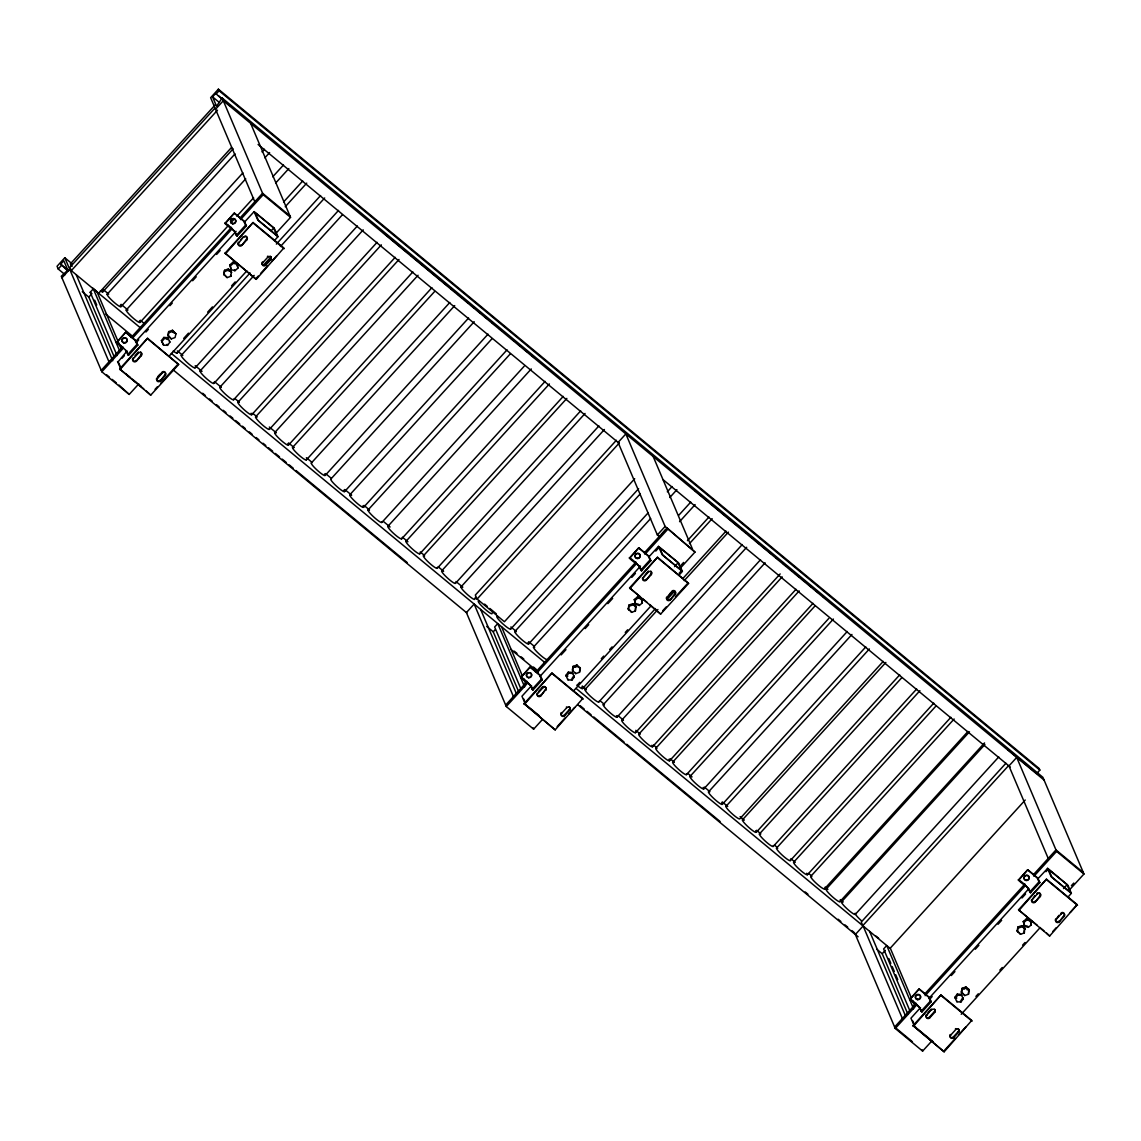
<?xml version="1.0" encoding="UTF-8"?>
<svg xmlns="http://www.w3.org/2000/svg" width="1141" height="1141" viewBox="0 0 1141 1141"><rect width="100%" height="100%" fill="white"/><g stroke="black" fill="none" stroke-linecap="round" stroke-linejoin="round"><path stroke-width="1.5" d="M168.711 331.603L167.855 335.383L171.264 338.891L175.072 337.565L175.928 333.785L172.519 330.277L168.711 331.603L168.312 336.438M223.707 274.082L224.549 270.303L228.357 268.976L231.323 271.43L230.924 276.265L227.116 277.591L223.707 274.082L227.116 277.591M224.149 275.138L224.549 270.303M573.139 666.344L572.297 670.124L575.706 673.632L579.514 672.291L580.355 668.512L576.947 665.018L573.139 666.344L572.739 671.179M579.913 667.471L579.514 672.291M628.149 608.823L628.991 605.044L632.799 603.717L635.765 606.171L635.366 610.991L631.558 612.332L628.149 608.823L630.117 610.449M628.591 609.879L628.991 605.044M635.765 606.171L635.366 610.991M961.264 992.057L962.12 988.277L965.928 986.951L968.88 989.404L968.481 994.239L964.673 995.565L961.264 992.057L963.246 993.697M961.72 993.112L962.12 988.277M968.88 989.404L968.481 994.239M1017.116 930.756L1017.957 926.977L1021.765 925.651L1024.732 928.104L1024.333 932.939L1020.525 934.265L1017.116 930.756L1020.525 934.265M1017.558 931.812L1017.957 926.977M1024.176 930.628L1024.732 928.104M161.48 340.617L163.848 337.436L167.813 337.679L169.881 342.157L167.527 345.352L163.548 345.11L161.48 340.617L163.548 345.11M161.936 341.672L164.29 338.478L168.269 338.72L167.813 337.679M565.922 675.358L568.275 672.163L572.254 672.406L574.322 676.898L571.969 680.093L567.99 679.851L565.922 675.358L566.364 676.413L568.731 673.219L572.696 673.461L572.254 672.406M572.297 677.982L573.88 675.843L574.322 676.898M954.889 997.305L957.256 994.111L961.221 994.353L963.289 998.831L960.936 1002.026L956.957 1001.784L954.889 997.305L955.345 998.346L957.698 995.166L961.678 995.408L961.221 994.353M961.278 999.915L962.847 997.79L963.289 998.831M71.669 263.443L64.809 257.752L57.05 266.267L58.22 269.019L65.08 274.696M1007.902 749.637L1036.727 773.498L1039.836 770.089L1039.166 768.506L218.387 89.183L210.643 97.698L254.814 201.772M1069.602 889.752L1083.95 874.02L1042.903 777.321L222.138 97.998L216.548 106.256L212.554 96.857L215.663 93.448L222.823 99.852M68.189 271.287L60.701 264.17L63.81 260.761L67.804 270.16L61.286 276.25L101.834 371.781L129.204 394.429L138.76 383.932M215.963 94.175L219.072 90.767L218.387 89.183M58.22 269.019L61.314 265.611M70.471 263.742L215.107 104.986M214.893 108.195L69.901 267.322L71.312 270.645L217.503 110.192M61.956 277.834L69.715 269.319L141.085 328.394M215.549 109.251L223.308 100.736L1044.072 780.059M117.081 355.55L90.21 292.267L93.32 288.858L119.491 350.529M114.314 357.133L88.827 297.088L91.922 293.679L90.21 292.267M98.668 293.294L231.68 147.303M102.833 291.825L233.135 148.815M107.14 294.264L235.032 153.878M120.989 306.687L242.905 172.876M262.031 151.881L264.427 149.257M126.195 310.01L245.729 178.809M264.855 157.815L269.633 152.566M116.439 342.457L125.752 332.245L135.808 340.631L137.847 345.067L128.534 355.279L127.678 354.58C127.407 347.948 105.343 334.826 123.157 348.019M225.034 223.265L234.347 213.039L244.402 221.44L246.442 225.875L237.143 236.087L236.287 235.374C234.746 227.016 212.597 214.907 234.447 231.038L235.445 232.108M116.596 342.813L125.752 332.245M225.191 223.622L234.347 213.039M140.043 322.447L228.5 225.347M230.896 222.723L234.476 218.787M236.872 216.162L253.602 197.807M272.728 176.812L283.481 165.003M101.221 370.34L122.743 346.736M131.101 337.551L231.495 227.359M239.867 218.173L262.573 193.257L289.928 215.891M101.834 371.781L123.356 348.176M132.912 337.679L232.108 228.799M240.48 219.614L263.186 194.697L222.138 97.998M275.694 182.988L288.844 168.554M127.107 350.943L118.136 361.783M135.494 341.744L236.087 231.323M244.474 222.124L254.143 211.598L274.225 228.2L277.976 236.658M121.987 358.288L124.383 355.664M136.364 342.514L138.76 339.89M145.948 332.002L148.344 329.378M169.895 305.717L172.291 303.078M192.644 280.743L196.238 276.792M216.605 254.443L220.199 250.507M127.678 354.58L136.991 344.354L135.194 340.375L125.895 332.601M236.287 235.374L245.586 225.162L243.703 221.083L234.504 213.41M119.648 368.942L147.56 338.292L178.652 364.492L150.726 395.143L119.648 368.942L135.693 382.235M225.134 253.159L253.06 222.509L283.838 247.982L256.226 279.36L225.134 253.159L256.226 279.36M119.948 369.67L147.56 338.292M225.447 253.873L253.06 222.509M135.023 355.764L138.047 352.441A2.04 1.925 -23 0 1 138.446 352.098M240.523 239.981L243.546 236.658L238.811 242.919A2.04 1.925 -23 0 0 238.94 245.643A2.04 1.925 -23 0 0 241.806 245.386L246.841 239.852A2.04 1.925 -23 0 0 246.698 237.128A2.04 1.925 -23 0 0 243.846 237.385M133.312 358.702L138.361 353.168A2.04 1.925 -23 0 1 141.213 352.911A2.04 1.925 -23 0 1 141.341 355.65L136.307 361.184A2.04 1.925 -23 0 1 133.454 361.426A2.04 1.925 -23 0 1 133.312 358.702L133.012 357.974M136.307 361.184L141.042 354.922A2.04 1.925 -23 0 0 140.471 351.927M241.806 245.386L246.542 239.139A2.04 1.925 -23 0 0 244.944 235.959M283.567 201.986L302.693 180.991M285.236 206.735L306.744 183.131M271.33 230.582L273.726 227.958L255.113 212.668L258.508 220.441L276.949 235.631M275.01 234.39L290.541 217.346L250.663 123.385M183.701 338.435L188.479 333.172M207.648 312.135L212.44 306.886M231.594 285.849L235.189 281.913M168.996 356.292L246.827 270.859M274.382 240.623L277.976 236.686L257.795 220.085L254.072 211.684M177.155 352.997L250.079 272.97M276.364 244.103L320.592 195.553M157.629 376.787L159.954 374.234M157.258 378.512L162.293 372.979A2.04 1.925 -23 0 1 165.145 372.736A2.04 1.925 -23 0 1 165.288 375.46L160.239 380.994A2.04 1.925 -23 0 1 157.387 381.251A2.04 1.925 -23 0 1 157.258 378.512L161.993 372.266L162.293 372.979M262.744 262.73L267.793 257.196A2.04 1.925 -23 0 1 270.645 256.939A2.04 1.925 -23 0 1 270.774 259.663L265.739 265.197A2.04 1.925 -23 0 1 262.886 265.454A2.04 1.925 -23 0 1 262.744 262.73L262.444 262.002A2.04 1.925 -23 0 0 262.573 264.726A2.04 1.925 -23 0 0 265.425 264.484L270.474 258.95A2.04 1.925 -23 0 0 270.331 256.212M181.248 355.407L254.172 275.38M263.728 264.883L270.902 257.01M280.458 246.513L324.686 197.978M160.239 380.994L164.974 374.733A2.04 1.925 -23 0 0 165.188 372.38M155.076 389.309L157.401 386.756M160.895 382.934L178.338 363.765M255.912 278.632L258.237 276.079M260.562 273.526L267.55 265.867M272.2 260.747L276.864 255.641M195.097 367.844L338.535 210.4M200.074 370.996L342.329 214.865M213.923 383.433L357.361 225.989M219.799 387.312L363.237 229.869M233.648 399.749L377.086 242.306M237.913 402.317L381.351 244.873M251.762 414.739L395.2 257.31M255.57 416.921L399.008 259.492M269.419 429.358L412.857 271.915M274.624 432.696L418.062 275.252M288.473 445.133L431.911 287.689M292.51 447.5L434.75 291.369M306.358 459.937L449.796 302.493M311.293 463.046L454.731 305.603M325.142 475.469L468.58 318.039M330.762 479.163L474.2 321.719M344.611 491.586L488.048 334.156M349.745 494.866L491.985 338.734M363.594 507.303L507.032 349.859M368.03 509.998L510.269 353.881M381.878 522.435L524.118 366.304M387.826 526.386L531.264 368.942M401.675 538.823L545.113 381.379M405.954 541.39L549.391 383.961M419.802 553.827L563.24 396.383M423.411 555.838L566.849 398.409M437.26 568.275L580.698 410.831M441.624 570.914L585.062 413.47M455.473 583.336L598.911 425.907M460.978 586.93L604.416 429.501M616.397 440.241L475.341 595.06L477.066 599.096L619.306 442.965M518.741 691.874L493.254 631.814L495.322 629.547M634.71 478.735L504.422 621.745L475.184 597.413M510.712 629.062L638.618 488.676M514.805 631.558L640.315 493.796M528.654 643.98L648.188 512.78M667.314 491.8L672.092 486.551M533.489 647.09L650.641 518.527M669.767 497.533L676.927 489.66M520.881 677.198L530.18 666.972L540.235 675.372L542.289 679.808L532.975 690.02L532.12 689.321C530.779 681.177 508.373 668.769 530.28 684.971L531.164 685.855M629.475 557.992L638.775 547.78L648.83 556.166L650.883 560.616L641.57 570.828L640.714 570.115C639.402 561.971 616.924 549.52 638.874 565.779L639.53 566.392M521.023 677.554L530.18 666.972M629.632 558.363L638.775 547.78M657.359 534.944L665.117 526.429L625.853 433.922L618.094 442.437L657.359 534.944L659.869 537.012M505.663 705.081L527.171 681.462M535.543 672.291L635.936 562.099M644.294 552.914L667 527.983L694.983 552.073L680.635 567.819M678.824 515.204L690.776 502.083M662.507 533.232L665.617 529.823M542.004 719.985L533.631 729.17L506.276 706.521L527.784 682.917M537.354 672.42L636.55 563.54M644.907 554.355L667.613 529.438M679.565 521.679L695.111 504.622M525.43 704.325L521.965 696.224L531.549 685.684M539.935 676.47L640.529 566.064M648.915 556.865L658.542 546.325M561.158 654.905L565.95 649.657M585.105 628.62L588.699 624.683M607.868 603.646L612.646 598.383M631.814 577.36L635.409 573.41M655.761 551.074L659.355 547.124M532.12 689.321L541.433 679.095L539.536 675.016L530.337 667.342M640.714 570.115L650.028 559.903L648.131 555.824L638.931 548.136M524.076 703.683L552.002 673.033L582.78 698.506L555.168 729.883L524.076 703.683L555.168 729.883M629.575 587.9L657.501 557.25L688.579 583.436L660.653 614.086L629.575 587.9L640.272 596.757M524.389 704.411L552.002 673.033M629.875 588.613L657.501 557.25M538.452 691.617L542.488 687.182A2.04 1.925 -23 0 1 545.341 686.939A2.04 1.925 -23 0 1 545.484 689.663L540.748 695.924A2.04 1.925 -23 0 1 537.882 696.167A2.04 1.925 -23 0 1 537.753 693.443L542.788 687.909A2.04 1.925 -23 0 1 545.64 687.652A2.04 1.925 -23 0 1 545.783 690.391M646.976 572.497L643.239 577.646A2.04 1.925 -23 0 0 643.381 580.384A2.04 1.925 -23 0 0 646.234 580.127L651.283 574.593A2.04 1.925 -23 0 0 651.14 571.869A2.04 1.925 -23 0 0 648.288 572.112L643.239 577.646M540.748 695.924L545.484 689.663M646.234 580.127L650.969 573.866A2.04 1.925 -23 0 0 650.826 571.142M687.438 540.663L708.946 517.044M689.449 543.629L712.169 518.699M674.573 566.635L678.168 562.698M681.22 565.066L683.616 562.442M577.36 684.999L579.742 682.375M601.307 658.714L603.703 656.075M609.693 649.514L612.089 646.876M625.254 632.428L627.65 629.789M679.152 573.267L681.548 570.643M573.424 691.032L651.269 605.6M678.809 575.364L682.404 571.384L662.236 554.826L658.5 546.411L678.667 562.941L682.389 571.356M582.58 688.579L655.49 608.538M682.988 578.373L726.018 531.135M670.908 592.322L667.185 597.47A2.04 1.925 -23 0 0 667.328 600.195A2.04 1.925 -23 0 0 670.181 599.938L675.215 594.404A2.04 1.925 -23 0 0 675.073 591.68A2.04 1.925 -23 0 0 672.22 591.937L667.185 597.47M561.686 713.253L566.735 707.72A2.04 1.925 -23 0 1 569.587 707.463A2.04 1.925 -23 0 1 569.73 710.201L564.681 715.735A2.04 1.925 -23 0 1 561.828 715.977A2.04 1.925 -23 0 1 561.686 713.253L561.386 712.526A2.04 1.925 -23 0 0 561.515 715.264A2.04 1.925 -23 0 0 564.367 715.008L569.416 709.474A2.04 1.925 -23 0 0 569.273 706.75M584.976 689.563L657.901 609.522M667.456 599.025L674.631 591.166M684.201 580.669L728.414 532.12M670.181 599.938L674.916 593.691A2.04 1.925 -23 0 0 674.773 590.952A2.04 1.925 -23 0 0 671.921 591.209L672.22 591.937M557.179 726.603L565.323 717.66M568.817 713.838L574.636 707.449M662.679 610.82L666.173 606.983M675.472 596.772L688.28 582.723M598.825 701.986L742.263 544.557M603.218 704.739L746.67 547.295M617.067 717.161L760.519 559.732M621.674 720.242L765.112 562.798M635.523 732.679L780.159 573.923M638.718 734.319L782.155 576.875M652.566 746.742L796.004 589.312M655.733 748.353L799.171 590.924M669.582 760.79L813.02 603.347M672.634 762.188L814.888 606.071M686.483 774.625L828.737 618.493M689.963 776.493L833.401 619.05M703.812 788.93L847.25 631.486M708.49 791.911L851.942 634.467M722.339 804.334L865.791 646.904M725.947 806.402L869.385 648.958M883.234 661.395L739.796 818.839A9.313 1.383 42.3 0 1 731.395 813.119A9.313 1.383 42.3 0 1 726.332 806.273M742.42 819.88L885.858 662.436M756.269 832.317L899.707 674.873M759.393 834L901.632 677.868M773.241 846.437L916.679 688.993M776.493 848.148L919.931 690.704M790.342 860.585L933.78 703.141M793.594 862.296L935.834 706.179M807.443 874.733L950.881 717.29M810.68 876.459L954.133 719.015M824.529 888.882L967.982 731.452M826.055 889.238L969.493 731.795M839.904 901.675L984.54 742.919M841.459 901.932L984.911 744.488M855.308 914.355L998.76 756.925M1005.906 763.272L861.27 922.028L862.796 925.636L1008.63 765.568M907.723 1013.807L882.235 953.762L885.33 950.353M890.151 948.285L1025.231 800.026M909.848 999.131L919.161 988.919L929.216 997.305L931.256 1001.741L921.942 1011.953L921.087 1011.254C919.589 1002.882 897.439 990.83 919.247 1006.918L921.942 1011.953M1018.442 879.939L1027.756 869.713L1037.811 878.114L1039.85 882.549L1030.551 892.761L1029.695 892.062C1028.341 883.918 1005.934 871.482 1027.856 887.727L1028.583 888.425M910.005 999.487L919.161 988.919M1018.599 880.296L1027.756 869.713M916.152 1003.41L894.63 1027.014L912.415 1041.733M924.51 994.225L1024.903 884.033M1033.275 874.847L1055.981 849.931L1083.337 872.565M932.168 1040.621L922.613 1051.103L895.243 1028.469L916.765 1004.85M925.123 995.665L1025.517 885.473M1033.889 876.302L1056.595 851.371L1016.717 757.424L1008.958 765.939L1048.222 858.446M933.138 1041.719L914.683 1026.615L910.946 1018.2L920.516 1007.617M928.902 998.418L1028.298 889.324M1037.882 878.798L1047.68 868.344L1067.919 885.216L1071.385 893.332L1067.791 897.297M929.772 999.188L932.168 996.564M951.323 975.526L954.917 971.59M975.284 949.241L978.864 945.304M998.033 924.267L1001.627 920.331M1021.979 897.981L1025.574 894.031M1045.94 871.695L1048.322 869.057M921.087 1011.254L930.4 1001.042L928.503 996.963L919.304 989.276M1029.695 892.062L1038.995 881.836L1037.112 877.757L1027.913 870.084M913.042 1025.616L940.968 994.966L971.747 1020.453L944.135 1051.817L913.042 1025.616L944.135 1051.817M1018.542 909.833L1046.468 879.183L1077.247 904.656L1049.634 936.034L1018.542 909.833L1037.283 925.337M913.356 1026.344L940.968 994.966M1018.856 910.561L1046.468 879.183M927.419 1013.55L931.455 1009.129L926.72 1015.376A2.04 1.925 -23 0 0 926.863 1018.114A2.04 1.925 -23 0 0 929.715 1017.858L934.75 1012.324A2.04 1.925 -23 0 0 934.622 1009.6A2.04 1.925 -23 0 0 931.769 1009.842M1034.93 895.542L1032.22 899.593A2.04 1.925 -23 0 0 1032.348 902.317A2.04 1.925 -23 0 0 1035.201 902.06L1040.25 896.526A2.04 1.925 -23 0 0 1040.107 893.802A2.04 1.925 -23 0 0 1037.255 894.059L1032.22 899.593M925.893 1016.075A2.04 1.925 -23 0 0 929.402 1017.13L934.45 1011.596A2.04 1.925 -23 0 0 934.65 1009.243M1035.201 902.06L1039.936 895.813A2.04 1.925 -23 0 0 1039.365 892.818M1063.54 888.568L1067.135 884.632M1071.385 885.687L1073.781 883.063M975.912 996.421L978.293 993.797M999.858 970.135L1002.254 967.511M1022.607 945.162L1025.003 942.523M961.207 1014.292L1040.235 927.533M1058.877 915.367L1056.152 919.404A2.04 1.925 -23 0 0 1056.295 922.128A2.04 1.925 -23 0 0 1059.148 921.885L1064.182 916.351A2.04 1.925 -23 0 0 1064.054 913.613A2.04 1.925 -23 0 0 1061.201 913.87L1056.152 919.404M950.653 1035.187L955.702 1029.653A2.04 1.925 -23 0 1 958.554 1029.41A2.04 1.925 -23 0 1 958.697 1032.134L953.648 1037.668A2.04 1.925 -23 0 1 950.795 1037.925A2.04 1.925 -23 0 1 950.653 1035.187L950.353 1034.473A2.04 1.925 -23 0 0 949.868 1035.386M949.925 1036.385A2.04 1.925 -23 0 0 953.348 1036.941L958.383 1031.407A2.04 1.925 -23 0 0 958.255 1028.683M1059.148 921.885L1063.883 915.624A2.04 1.925 -23 0 0 1061.772 912.572M943.821 1051.103L955.459 1038.324M958.953 1034.502L965.928 1026.829M1052.815 931.47L1056.309 927.647M1070.272 912.315L1077.247 904.656M229.954 264.826L232.978 262.216L236.757 263.314L237.2 264.37L237.941 268.106L234.918 270.731L231.138 269.618L229.954 264.826L231.138 269.618M230.396 265.882L233.434 263.257L237.2 264.37M634.382 599.567L637.42 596.943L641.185 598.055L641.641 599.111L642.383 602.847L639.345 605.472L635.58 604.359L634.382 599.567L635.58 604.359M634.838 600.622L637.862 597.998L641.641 599.111M1023.363 921.514L1026.387 918.89L1030.166 920.003L1030.608 921.044L1031.35 924.78L1028.312 927.405L1024.547 926.292L1023.363 921.514L1024.547 926.292M1023.805 922.556L1026.843 919.931L1030.608 921.044M225.005 271.358L228.813 270.032L231.766 272.485M169.153 332.659L172.961 331.332L175.928 333.785M629.433 606.099L633.241 604.759L636.207 607.212M573.595 667.399L577.403 666.073L580.355 668.512M1018.414 928.032L1022.222 926.706L1025.174 929.159M962.562 989.333L966.37 988.006L969.337 990.459M141.356 386.528L132.67 379.44M659.512 547.409L677.968 562.584L681.377 570.372L662.935 555.182L659.512 547.48M1071.285 893.36L1051.203 876.773L1047.467 868.315M635.123 603.304L638.903 604.416L639.345 605.472M1024.105 925.237L1027.87 926.349M219.072 90.767L1039.836 770.089M218.402 95.716L222.524 99.124M226.945 103.261L229.698 105.528M383.419 232.764L408.121 253.216M410.86 255.484L441.054 280.472M443.806 282.74L447.928 286.149M450.666 288.431L454.788 291.839M457.527 294.107L461.649 297.516M464.387 299.783L468.509 303.192M471.247 305.46L474 307.742M478.122 311.151L480.86 313.418M484.982 316.827L487.72 319.095M491.842 322.504L494.581 324.771M498.703 328.18L501.455 330.462M511.054 338.406L513.807 340.688M517.914 344.097L520.667 346.365M524.789 349.774L527.527 352.041M531.649 355.45L534.387 357.718M694.969 490.63L738.897 526.985M741.636 529.253L745.758 532.662M748.496 534.929L752.618 538.338M755.371 540.62L759.478 544.029M762.231 546.297L766.353 549.705M769.091 551.973L771.829 554.241M775.951 557.649L778.704 559.931M782.812 563.34L785.564 565.608M789.672 569.017L792.425 571.284M795.163 573.566L799.285 576.961M802.037 579.243L804.776 581.511M808.898 584.919L811.636 587.187M815.758 590.596L818.496 592.878M822.618 596.272L825.371 598.554M829.478 601.963L832.231 604.231M212.554 96.857L219.414 102.533M258.094 144.479L619.064 443.236M662.992 479.591L1010.241 766.994M665.117 526.429L694.983 552.073M263.186 194.697L290.541 217.346M1056.595 851.371L1083.95 874.02M253.373 223.222L284.152 248.709M657.801 557.963L688.579 583.436M1046.768 879.911L1077.56 905.383M245.586 225.162L246.442 225.875M650.028 559.903L650.883 560.616M1038.995 881.836L1039.85 882.549M642.954 598.968L646.976 602.291M649.643 604.502L660.653 614.086M1039.95 927.562L1043.972 930.871M1046.639 933.096L1049.634 936.034M168.854 336.196L171.264 338.891M484.583 604.102L487.193 606.27M489.803 608.438L496.349 613.844M103.232 289.557L108.723 294.107M121.074 304.333L127.949 310.01M140.3 320.236L144.408 323.645M177.354 350.9L182.845 355.45M195.197 365.676L202.057 371.353M214.408 381.579L221.268 387.255M235.003 398.623L239.111 402.031M252.846 413.384L256.953 416.793M269.319 427.019L276.179 432.696M288.53 442.922L294.021 447.472M306.373 457.684L311.864 462.233M325.584 473.601L331.075 478.136M344.796 489.503L351.67 495.18M364.022 505.406L369.513 509.941M383.233 521.309L390.094 526.985M402.445 537.211L407.936 541.747M420.287 551.973L424.409 555.382M438.13 566.749L443.621 571.284M455.972 581.511L462.832 587.187M510.883 626.951L516.36 631.501M528.725 641.727L534.202 646.262M582.252 686.026L586.36 689.435M600.095 700.788L604.202 704.197M617.937 715.564L623.428 720.099M635.779 730.326L639.887 733.734M653.622 745.102L656.36 747.369M670.095 758.722L674.203 762.131M687.937 773.498L692.045 776.907M704.396 787.133L709.887 791.669M722.239 801.895L727.73 806.445M740.081 816.656L744.203 820.065M756.554 830.291L760.676 833.7M774.397 845.067L777.149 847.335M790.87 858.688L794.992 862.097M808.712 873.464L811.451 875.732M825.185 887.099L827.924 889.367M840.275 899.593L843.028 901.861M92.521 287.917L96.443 291.169M876.031 936.119L878.656 938.287M171.278 353.382L544.614 662.365M576.176 688.494L890.479 948.642L911.146 997.334M60.701 264.17L67.561 269.846M147.874 339.02L178.652 364.492M552.315 673.76L583.094 699.233M941.282 995.694L972.061 1021.166M82.28 291.668L88.827 297.088M486.722 626.409L493.254 631.814M877.001 949.426L882.235 953.762M202.656 393.246L205.394 395.528M209.516 398.936L212.255 401.204M216.376 404.613L219.129 406.881M223.237 410.289L225.989 412.571M230.111 415.966L232.85 418.248M235.588 420.516L239.71 423.924M242.463 426.192L245.201 428.474M249.323 431.883L252.061 434.15M256.183 437.559L258.921 439.827M263.043 443.236L265.796 445.503M268.534 447.785L272.656 451.194M275.395 453.462L279.516 456.871M282.255 459.138L286.377 462.547M289.129 464.815L293.237 468.224M295.99 470.506L407.166 562.513M514.22 651.126L516.959 653.394M521.08 656.802L523.819 659.07M533.432 667.029L536.17 669.296M580.099 705.651L584.221 709.06M586.959 711.328L591.081 714.737M593.819 717.004L624.013 742.007M626.766 744.274L720.099 821.52M805.189 891.948L807.942 894.23M838.136 919.218L840.874 921.486M844.996 924.895L847.734 927.162M851.856 930.571L854.595 932.853M105.885 314.189L133.326 336.909M173.132 369.855L466.854 612.945M510.769 649.3L538.224 672.02M578.031 704.967L858.103 936.775M136.991 344.354L137.847 345.067M541.433 679.095L542.289 679.808M930.4 1001.042L931.256 1001.741M125.952 373.877L129.988 377.215M538.909 715.421L525.63 704.582M139.715 385.558L143.723 388.881M146.405 391.092L150.726 395.143M106.698 374.876L109.436 377.129M112.175 379.397L116.268 382.791M119.006 385.059L129.204 394.429M125.838 350.244L128.534 355.279M915.695 1027.271L915.025 1026.501M121.374 370.041L117.537 361.526M639.616 566.478L641.57 570.828M273.612 227.943L276.963 235.588M1063.883 915.624L1064.182 916.351M1060.888 913.142L1061.201 913.87M1039.936 895.813L1040.25 896.526M1037.255 894.059L1036.955 893.332A2.04 1.925 -23 0 1 1037.825 892.761M1028.854 888.796L1030.551 892.761M1030.908 923.725L1031.35 924.78M1026.387 918.89L1026.843 919.931M1021.765 925.651L1022.222 926.706M1023.891 931.883L1024.333 932.939M965.928 986.951L966.37 988.006M964.231 994.51L964.673 995.565M960.494 1000.985L960.936 1002.026M957.256 994.111L957.698 995.166M956.515 1000.743L956.957 1001.784M958.383 1031.407L958.697 1032.134M953.348 1036.941L953.648 1037.668M934.45 1011.596L934.75 1012.324M929.402 1017.13L929.715 1017.858M926.421 1014.663L926.72 1015.376M912.529 1000.571L914.597 1005.449M913.599 1008.829L886.728 945.532L883.619 948.941L909.805 1010.612M888.782 958.469L890.85 963.332M892.219 966.584L894.287 971.447M895.671 974.699L897.739 979.563M912.572 1020.71L914.412 1025.046M921.999 1049.663L922.613 1051.103M869.627 931.384L905.455 1015.775M902.388 1018.499L863.124 925.993L855.365 934.508L895.243 1028.469M653.208 456.557L692.473 549.063M674.916 593.691L675.215 594.404M650.969 573.866L651.283 574.593M648.288 572.112L647.974 571.399A2.04 1.925 -23 0 1 648.388 571.056M641.927 601.792L642.383 602.847M637.42 596.943L637.862 597.998M632.799 603.717L633.241 604.759M631.101 611.276L631.558 612.332M576.947 665.018L577.403 666.073M575.264 672.577L575.706 673.632M571.513 679.038L571.969 680.093M568.275 672.163L568.731 673.219M567.548 678.795L567.99 679.851M569.416 709.474L569.73 710.201M566.421 706.992L566.735 707.72M564.367 715.008L564.681 715.735M542.488 687.182L542.788 687.909M531.292 686.041L532.975 690.02M501.512 626.709L522.179 675.386M523.562 678.638L525.616 683.502M524.618 686.882L497.761 623.599L494.652 626.994L520.824 688.665M523.605 698.777L525.445 703.113M533.018 727.73L533.631 729.17M480.661 609.437L516.474 693.828M513.421 696.566L474.157 604.06L466.398 612.574L506.276 706.521M270.474 258.95L270.774 259.663M267.793 257.196L267.479 256.468A2.04 1.925 -23 0 1 267.878 256.126M265.425 264.484L265.739 265.197M246.542 239.139L246.841 239.852M236.016 233.434L237.143 236.087M238.498 242.192L238.811 242.919M237.941 268.106L237 264.569M232.978 262.216L233.434 263.257M234.461 269.675L234.918 270.731M228.357 268.976L228.813 270.032M230.482 275.209L230.924 276.265M172.519 330.277L172.961 331.332M169.439 341.116L169.881 342.157M167.085 344.297L167.527 345.352M163.848 337.436L164.29 338.478M164.974 374.733L165.288 375.46M141.042 354.922L141.341 355.65M138.047 352.441L138.361 353.168M97.071 291.968L121.188 348.761M94.674 300.169L96.743 305.032M118.55 362.596L120.39 366.931M76.219 274.696L112.731 360.713M64.809 257.752L108.98 361.825M1030.166 920.003L1030.651 922.484M641.185 598.055L641.684 600.551M172.719 332.045A2.325 2.196 -23 0 1 173.603 332.773M167.014 339.162A2.325 2.196 -23 0 1 167.399 339.59M228.571 270.745A2.325 2.196 -23 0 1 229.07 271.045M135.993 360.456A2.04 1.925 -23 0 1 132.527 358.887M162.393 371.923A2.04 1.925 -23 0 1 164.846 372.009M159.94 380.267A2.04 1.925 -23 0 1 156.645 378.227M241.493 244.673A2.04 1.925 -23 0 1 238.198 242.619M574.85 666.986A2.325 2.196 -23 0 1 575.392 666.715M576.59 666.615A2.325 2.196 -23 0 1 577.161 666.786M567.705 676.371A2.325 2.196 -23 0 1 567.59 675.814M636.136 553.685A2.624 2.467 -23 0 1 640.115 555.282A2.624 2.467 -23 0 1 636.778 558.134A2.624 2.467 -23 0 1 635.623 554.127M540.435 695.197A2.04 1.925 -23 0 1 537.14 693.143M645.934 579.4A2.04 1.925 -23 0 1 642.454 577.845M669.867 599.225A2.04 1.925 -23 0 1 666.572 597.171M530.137 672.648A2.624 2.467 -23 0 1 530.879 676.513A2.624 2.467 -23 0 1 526.771 676.356A2.624 2.467 -23 0 1 528.155 672.577M964.373 988.648A2.325 2.196 -23 0 1 964.958 988.534M967.012 989.447A2.325 2.196 -23 0 1 967.268 989.96M956.671 998.304A2.325 2.196 -23 0 1 956.557 997.747M1023.976 877.244A2.624 2.467 -23 0 1 1027.898 875.489A2.624 2.467 -23 0 1 1028.112 879.554A2.624 2.467 -23 0 1 1024.047 878.527M925.936 1015.561A2.04 1.925 -23 0 1 926.107 1015.091M955.388 1028.94A2.04 1.925 -23 0 1 955.801 1028.597M1034.901 901.347A2.04 1.925 -23 0 1 1031.435 899.778M1058.834 921.158A2.04 1.925 -23 0 1 1055.553 919.104M251.134 413.242A9.313 1.383 42.3 0 1 244.26 409.847A9.313 1.383 42.3 0 1 239.139 402.473M269.333 428.802A9.313 1.383 42.3 0 1 261.018 423.653A9.313 1.383 42.3 0 1 256.796 417.093M287.832 443.635A9.313 1.383 42.3 0 1 280.971 440.241A9.313 1.383 42.3 0 1 275.851 432.867M686.397 774.069A9.313 1.383 42.3 0 1 678.082 768.92A9.313 1.383 42.3 0 1 673.86 762.359M668.954 759.293A9.313 1.383 42.3 0 1 662.08 755.898A9.313 1.383 42.3 0 1 656.959 748.525M651.939 745.244A9.313 1.383 42.3 0 1 645.064 741.864A9.313 1.383 42.3 0 1 639.944 734.476M635.437 732.123A9.313 1.383 42.3 0 1 627.108 726.96A9.313 1.383 42.3 0 1 622.9 720.413M598.74 701.43A9.313 1.383 42.3 0 1 590.425 696.281A9.313 1.383 42.3 0 1 586.203 689.735M581.939 687.082A9.313 1.383 42.3 0 1 576.875 685.242M528.012 642.483A9.313 1.383 42.3 0 1 521.137 639.088A9.313 1.383 42.3 0 1 516.017 631.715M510.626 628.506A9.313 1.383 42.3 0 1 502.311 623.357A9.313 1.383 42.3 0 1 498.089 616.796M492.028 613.116A9.313 1.383 42.3 0 1 483.713 607.968A9.313 1.383 42.3 0 1 479.491 601.407M306.273 459.381A9.313 1.383 42.3 0 1 297.958 454.218A9.313 1.383 42.3 0 1 293.736 447.671M703.17 787.433A9.313 1.383 42.3 0 1 696.295 784.038A9.313 1.383 42.3 0 1 691.175 776.664M861.484 920.801A9.313 1.383 42.3 0 1 855.151 913.256M855.237 913.813A9.313 1.383 42.3 0 1 846.907 908.65A9.313 1.383 42.3 0 1 842.686 902.103M839.819 901.119A9.313 1.383 42.3 0 1 831.504 895.956A9.313 1.383 42.3 0 1 827.282 889.41M755.642 830.819A9.313 1.383 42.3 0 1 748.767 827.425A9.313 1.383 42.3 0 1 743.647 820.051M806.801 873.236A9.313 1.383 42.3 0 1 799.927 869.841A9.313 1.383 42.3 0 1 794.806 862.468M616.44 715.664A9.313 1.383 42.3 0 1 609.565 712.269A9.313 1.383 42.3 0 1 604.445 704.896M474.742 598.811A9.313 1.383 42.3 0 1 466.427 593.648A9.313 1.383 42.3 0 1 462.205 587.102M437.174 567.719A9.313 1.383 42.3 0 1 428.859 562.57A9.313 1.383 42.3 0 1 424.637 556.009M419.717 553.271A9.313 1.383 42.3 0 1 411.402 548.108A9.313 1.383 42.3 0 1 407.18 541.561M546.953 659.655A9.313 1.383 42.3 0 1 537.226 652.153A9.313 1.383 42.3 0 1 534.715 647.261M455.387 582.794A9.313 1.383 42.3 0 1 447.058 577.631A9.313 1.383 42.3 0 1 442.836 571.085M401.589 538.267A9.313 1.383 42.3 0 1 393.26 533.104A9.313 1.383 42.3 0 1 389.038 526.557M324.5 473.986A9.313 1.383 42.3 0 1 318.539 471.39A9.313 1.383 42.3 0 1 311.678 462.918M362.952 505.805A9.313 1.383 42.3 0 1 356.078 502.411A9.313 1.383 42.3 0 1 350.957 495.037M773.156 845.88A9.313 1.383 42.3 0 1 764.827 840.717A9.313 1.383 42.3 0 1 760.605 834.171M381.793 521.879A9.313 1.383 42.3 0 1 373.478 516.73A9.313 1.383 42.3 0 1 369.256 510.17M343.983 490.102A9.313 1.383 42.3 0 1 338.007 487.507A9.313 1.383 42.3 0 1 331.147 479.035M195.011 367.288A9.313 1.383 42.3 0 1 187.595 362.952A9.313 1.383 42.3 0 1 181.633 355.279M177.069 352.441A9.313 1.383 42.3 0 1 173.19 351.043M790.257 860.029A9.313 1.383 42.3 0 1 781.927 854.866A9.313 1.383 42.3 0 1 777.706 848.319M824.458 888.326A9.313 1.383 42.3 0 1 816.129 883.177A9.313 1.383 42.3 0 1 811.907 876.63M721.711 802.836A9.313 1.383 42.3 0 1 715.749 800.255A9.313 1.383 42.3 0 1 708.889 791.768M139.416 320.949A9.313 1.383 42.3 0 1 132.541 317.555A9.313 1.383 42.3 0 1 127.421 310.181M120.347 305.203A9.313 1.383 42.3 0 1 114.385 302.607A9.313 1.383 42.3 0 1 107.525 294.136M102.205 290.327A9.313 1.383 42.3 0 1 100.394 290.941M72.083 266.495A9.313 1.383 42.3 0 1 71.683 263.913M233.563 399.193A9.313 1.383 42.3 0 1 225.233 394.03A9.313 1.383 42.3 0 1 221.012 387.484M213.838 382.877A9.313 1.383 42.3 0 1 205.523 377.714A9.313 1.383 42.3 0 1 201.301 371.167M1048.522 869.342L1051.902 877.115L1070.358 892.305L1066.935 884.532L1048.522 869.342M232.721 223.793A2.624 2.467 -23 0 0 235.731 220.484A2.624 2.467 -23 0 0 231.338 219.757A2.624 2.467 -23 0 0 232.721 223.793M232.564 223.436A2.624 2.467 -23 0 0 235.588 220.113A2.624 2.467 -23 0 0 231.181 219.386A2.624 2.467 -23 0 0 232.564 223.436M124.112 342.999A2.624 2.467 -23 0 0 127.136 339.676A2.624 2.467 -23 0 0 122.743 338.948A2.624 2.467 -23 0 0 124.112 342.999M123.97 342.628A2.624 2.467 -23 0 0 126.993 339.319A2.624 2.467 -23 0 0 122.586 338.592A2.624 2.467 -23 0 0 123.97 342.628M637.149 558.534A2.624 2.467 -23 0 0 640.172 555.225A2.624 2.467 -23 0 0 635.779 554.483A2.624 2.467 -23 0 0 637.149 558.534M528.554 677.725A2.624 2.467 -23 0 0 531.578 674.417A2.624 2.467 -23 0 0 527.185 673.689A2.624 2.467 -23 0 0 528.554 677.725M1026.116 880.481A2.624 2.467 -23 0 0 1029.139 877.158A2.624 2.467 -23 0 0 1024.746 876.431A2.624 2.467 -23 0 0 1026.116 880.481M917.521 999.673A2.624 2.467 -23 0 0 920.545 996.35A2.624 2.467 -23 0 0 916.152 995.622A2.624 2.467 -23 0 0 917.521 999.673M917.378 999.302A2.624 2.467 -23 0 0 920.388 995.993A2.624 2.467 -23 0 0 915.995 995.266A2.624 2.467 -23 0 0 917.378 999.302"/></g></svg>
